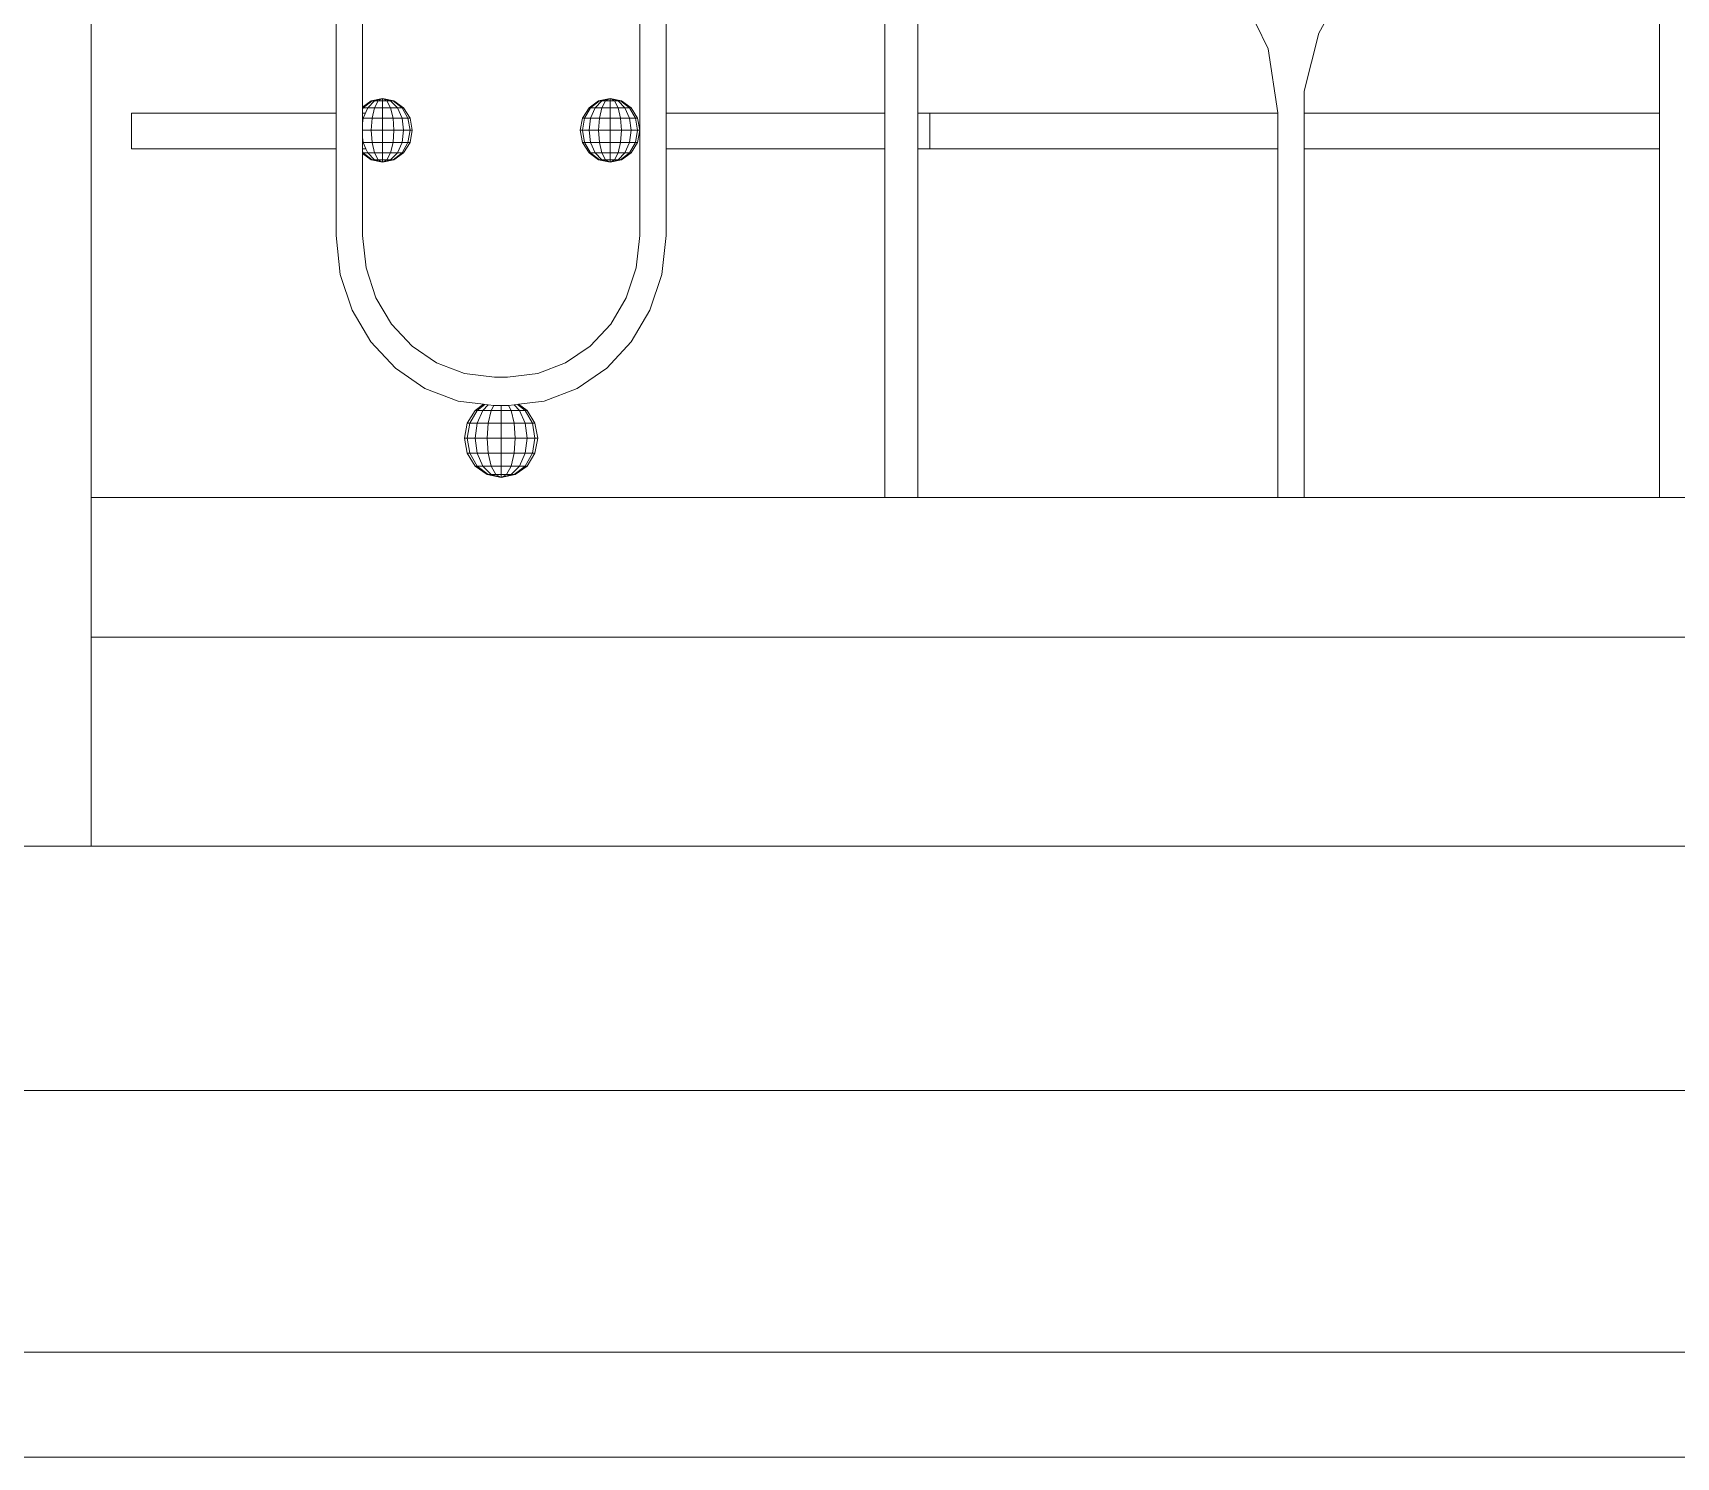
# Model space of a CAD drawing. Header units: millimetres. Extents: x 1832547 to 2001569, y -558009 to -417808.
# Drawn here: x 1950158.2 to 1950629.2, y -523748.7 to -523340.4 of the extents above; entities that cross this region are included whole.
import ezdxf

# ---------------------------------------------------------------- set-up
doc = ezdxf.new("R2010")
doc.units = ezdxf.units.MM
doc.header["$MEASUREMENT"] = 0
doc.linetypes.add('CENTER', pattern=[2, 1.25, -0.25, 0.25, -0.25])
for name, color, linetype, lineweight in [('CA.manh 08', 8, 'CONTINUOUS', 9), ('CA.thay 145', 145, 'CONTINUOUS', 18), ('CA.tim 67', 67, 'CENTER', 9), ('CA_manh 08', 8, 'CONTINUOUS', 9)]:
    doc.layers.add(name, color=color, linetype=linetype, lineweight=lineweight)

msp = doc.modelspace()

# ---------------------------------------------------------------- linework, layer by layer
at = {"layer": 'CA.manh 08'}
for points in [[(1959499.03, -523718.59), (1948689.75, -523718.59)], [(1959469.03, -523748.68), (1948719.75, -523748.7)]]:
    msp.add_lwpolyline(points, dxfattribs=at)
at = {"layer": 'CA.thay 145'}
msp.add_lwpolyline([(1959414.03, -523643.6), (1948754.75, -523643.59)], dxfattribs=at)
at = {"layer": 'CA.tim 67', "ltscale": 500}
msp.add_lwpolyline([(1963746.8, -523643.59), (1949633.52, -523643.59)], dxfattribs=at)
at = {"layer": 'CA_manh 08'}
for p, q in [((1950174.85, -522740.23), (1950174.85, -523473.59)), ((1950245.09, -523363.43), (1950245.09, -522851.16)), ((1950252.66, -522851.77), (1950252.66, -523361.66)), ((1950332.11, -522852.13), (1950332.11, -523368.32)), ((1950339.68, -522851.16), (1950339.68, -523363.43)), ((1950402.4, -523363.43), (1950402.4, -522851.16)), ((1950411.85, -522851.16), (1950411.85, -523363.43)), ((1950624.47, -523363.43), (1950624.47, -522851.16)), ((1950512.21, -523344.98), (1950504.63, -523329.19)), ((1950534.83, -523325.88), (1950526.78, -523340.5)), ((1950526.78, -523340.5), (1950522.62, -523357.12)), ((1950515.06, -523363.29), (1950512.21, -523344.98)), ((1950522.62, -523357.12), (1950522.62, -523363.43)), ((1950252.66, -523361.66), (1950255.16, -523359.87)), ((1950252.66, -523361.85), (1950252.66, -523361.66)), ((1950252.85, -523361.85), (1950252.66, -523361.85)), ((1950252.66, -523362.19), (1950252.85, -523361.85)), ((1950252.66, -523362.19), (1950252.66, -523361.85)), ((1950252.66, -523363.43), (1950252.66, -523362.19)), ((1950252.85, -523361.85), (1950255.41, -523359.87)), ((1950254.16, -523361.85), (1950252.85, -523361.85)), ((1950252.85, -523364.82), (1950254.16, -523361.85)), ((1950254.16, -523361.85), (1950256.11, -523359.87)), ((1950256.11, -523361.85), (1950254.16, -523361.85)), ((1950255.16, -523359.87), (1950258.41, -523359.17)), ((1950255.41, -523359.87), (1950255.16, -523359.87)), ((1950255.41, -523359.87), (1950258.41, -523359.17)), ((1950256.11, -523359.87), (1950255.41, -523359.87)), ((1950255.41, -523364.82), (1950256.11, -523361.85)), ((1950256.11, -523359.87), (1950258.41, -523359.17)), ((1950257.17, -523359.87), (1950256.11, -523359.87)), ((1950256.11, -523361.85), (1950257.17, -523359.87)), ((1950258.41, -523361.85), (1950256.11, -523361.85)), ((1950257.17, -523359.87), (1950258.41, -523359.17)), ((1950258.41, -523359.87), (1950257.17, -523359.87)), ((1950258.41, -523359.17), (1950258.41, -523359.87)), ((1950259.66, -523359.87), (1950258.41, -523359.17)), ((1950261.67, -523359.87), (1950258.41, -523359.17)), ((1950261.42, -523359.87), (1950258.41, -523359.17)), ((1950260.72, -523359.87), (1950258.41, -523359.17)), ((1950258.41, -523359.87), (1950259.66, -523359.87)), ((1950258.41, -523359.87), (1950258.41, -523361.85)), ((1950260.72, -523361.85), (1950258.41, -523361.85)), ((1950258.41, -523361.85), (1950258.41, -523364.82)), ((1950260.72, -523359.87), (1950259.66, -523359.87)), ((1950260.72, -523361.85), (1950259.66, -523359.87)), ((1950261.42, -523359.87), (1950260.72, -523359.87)), ((1950262.67, -523361.85), (1950260.72, -523359.87)), ((1950262.67, -523361.85), (1950260.72, -523361.85)), ((1950261.42, -523364.82), (1950260.72, -523361.85)), ((1950261.67, -523359.87), (1950261.42, -523359.87)), ((1950263.98, -523361.85), (1950261.42, -523359.87)), ((1950264.43, -523361.85), (1950261.67, -523359.87)), ((1950263.98, -523361.85), (1950262.67, -523361.85)), ((1950263.98, -523364.82), (1950262.67, -523361.85)), ((1950263.98, -523361.85), (1950264.43, -523361.85)), ((1950265.68, -523364.82), (1950263.98, -523361.85)), ((1950266.28, -523364.82), (1950264.43, -523361.85)), ((1950315.73, -523364.82), (1950317.58, -523361.85)), ((1950316.33, -523364.82), (1950318.04, -523361.85)), ((1950317.58, -523361.85), (1950320.34, -523359.87)), ((1950318.04, -523361.85), (1950317.58, -523361.85)), ((1950318.04, -523361.85), (1950320.59, -523359.87)), ((1950319.34, -523361.85), (1950318.04, -523361.85)), ((1950318.04, -523364.82), (1950319.34, -523361.85)), ((1950319.34, -523361.85), (1950321.3, -523359.87)), ((1950321.3, -523361.85), (1950319.34, -523361.85)), ((1950320.34, -523359.87), (1950323.6, -523359.17)), ((1950320.59, -523359.87), (1950320.34, -523359.87)), ((1950320.59, -523359.87), (1950323.6, -523359.17)), ((1950321.3, -523359.87), (1950320.59, -523359.87)), ((1950320.59, -523364.82), (1950321.3, -523361.85)), ((1950321.3, -523359.87), (1950323.6, -523359.17)), ((1950322.35, -523359.87), (1950321.3, -523359.87)), ((1950321.3, -523361.85), (1950322.35, -523359.87)), ((1950323.6, -523361.85), (1950321.3, -523361.85)), ((1950322.35, -523359.87), (1950323.6, -523359.17)), ((1950323.6, -523359.87), (1950322.35, -523359.87)), ((1950323.6, -523359.17), (1950323.6, -523359.87)), ((1950324.85, -523359.87), (1950323.6, -523359.17)), ((1950326.86, -523359.87), (1950323.6, -523359.17)), ((1950326.61, -523359.87), (1950323.6, -523359.17)), ((1950325.9, -523359.87), (1950323.6, -523359.17)), ((1950323.6, -523359.87), (1950324.85, -523359.87)), ((1950323.6, -523359.87), (1950323.6, -523361.85)), ((1950325.9, -523361.85), (1950323.6, -523361.85)), ((1950323.6, -523361.85), (1950323.6, -523364.82)), ((1950325.9, -523359.87), (1950324.85, -523359.87)), ((1950325.9, -523361.85), (1950324.85, -523359.87)), ((1950326.61, -523359.87), (1950325.9, -523359.87)), ((1950327.86, -523361.85), (1950325.9, -523359.87)), ((1950327.86, -523361.85), (1950325.9, -523361.85)), ((1950326.61, -523364.82), (1950325.9, -523361.85)), ((1950326.86, -523359.87), (1950326.61, -523359.87)), ((1950329.16, -523361.85), (1950326.61, -523359.87)), ((1950329.62, -523361.85), (1950326.86, -523359.87)), ((1950329.16, -523361.85), (1950327.86, -523361.85)), ((1950329.16, -523364.82), (1950327.86, -523361.85)), ((1950329.16, -523361.85), (1950329.62, -523361.85)), ((1950330.87, -523364.82), (1950329.16, -523361.85)), ((1950331.46, -523364.82), (1950329.62, -523361.85)), ((1950186.48, -523373.59), (1950186.48, -523363.43)), ((1950186.48, -523363.43), (1950245.09, -523363.43)), ((1950245.09, -523363.43), (1950245.09, -523373.59)), ((1950252.66, -523363.43), (1950253.34, -523363.43)), ((1950252.66, -523364.82), (1950252.66, -523363.43)), ((1950252.85, -523364.82), (1950252.66, -523364.82)), ((1950252.66, -523366.29), (1950252.85, -523364.82)), ((1950252.66, -523366.29), (1950252.66, -523364.82)), ((1950252.66, -523368.32), (1950252.66, -523366.29)), ((1950255.41, -523364.82), (1950252.85, -523364.82)), ((1950255.16, -523368.32), (1950255.41, -523364.82)), ((1950258.41, -523364.82), (1950255.41, -523364.82)), ((1950261.42, -523364.82), (1950258.41, -523364.82)), ((1950258.41, -523364.82), (1950258.41, -523368.32)), ((1950263.98, -523364.82), (1950261.42, -523364.82)), ((1950261.67, -523368.32), (1950261.42, -523364.82)), ((1950265.68, -523364.82), (1950263.98, -523364.82)), ((1950264.43, -523368.32), (1950263.98, -523364.82)), ((1950266.28, -523364.82), (1950265.68, -523364.82)), ((1950266.28, -523368.32), (1950265.68, -523364.82)), ((1950266.93, -523368.32), (1950266.28, -523364.82)), ((1950315.09, -523368.32), (1950315.73, -523364.82)), ((1950316.33, -523364.82), (1950315.73, -523364.82)), ((1950315.73, -523368.32), (1950316.33, -523364.82)), ((1950318.04, -523364.82), (1950316.33, -523364.82)), ((1950317.58, -523368.32), (1950318.04, -523364.82)), ((1950320.59, -523364.82), (1950318.04, -523364.82)), ((1950320.34, -523368.32), (1950320.59, -523364.82)), ((1950323.6, -523364.82), (1950320.59, -523364.82)), ((1950326.61, -523364.82), (1950323.6, -523364.82)), ((1950323.6, -523364.82), (1950323.6, -523368.32)), ((1950329.16, -523364.82), (1950326.61, -523364.82)), ((1950326.86, -523368.32), (1950326.61, -523364.82)), ((1950330.87, -523364.82), (1950329.16, -523364.82)), ((1950329.62, -523368.32), (1950329.16, -523364.82)), ((1950331.46, -523364.82), (1950330.87, -523364.82)), ((1950331.46, -523368.32), (1950330.87, -523364.82)), ((1950332.11, -523368.32), (1950331.46, -523364.82)), ((1950339.68, -523363.43), (1950402.4, -523363.43)), ((1950339.68, -523373.59), (1950339.68, -523363.43)), ((1950402.4, -523363.43), (1950402.4, -523373.59)), ((1950411.85, -523363.43), (1950415.28, -523363.43)), ((1950411.85, -523373.59), (1950411.85, -523363.43)), ((1950415.28, -523363.43), (1950415.28, -523373.59)), ((1950415.28, -523363.43), (1950515.06, -523363.43)), ((1950515.06, -523363.43), (1950515.06, -523363.29)), ((1950515.06, -523373.59), (1950515.06, -523363.43)), ((1950522.62, -523363.43), (1950624.47, -523363.43)), ((1950522.62, -523363.43), (1950522.62, -523373.59)), ((1950624.47, -523373.59), (1950624.47, -523363.43)), ((1950255.16, -523368.32), (1950252.66, -523368.32)), ((1950252.66, -523370.35), (1950252.66, -523368.32)), ((1950252.85, -523371.82), (1950252.66, -523370.35)), ((1950252.66, -523371.82), (1950252.66, -523370.35)), ((1950252.85, -523371.82), (1950252.66, -523371.82)), ((1950252.66, -523373.59), (1950252.66, -523371.82)), ((1950255.41, -523371.82), (1950252.85, -523371.82)), ((1950253.61, -523373.59), (1950252.85, -523371.82)), ((1950258.41, -523368.32), (1950255.16, -523368.32)), ((1950255.41, -523371.82), (1950255.16, -523368.32)), ((1950258.41, -523371.82), (1950255.41, -523371.82)), ((1950256.11, -523374.78), (1950255.41, -523371.82)), ((1950261.67, -523368.32), (1950258.41, -523368.32)), ((1950258.41, -523368.32), (1950258.41, -523371.82)), ((1950261.42, -523371.82), (1950258.41, -523371.82)), ((1950258.41, -523371.82), (1950258.41, -523374.78)), ((1950260.72, -523374.78), (1950261.42, -523371.82)), ((1950261.42, -523371.82), (1950261.67, -523368.32)), ((1950263.98, -523371.82), (1950261.42, -523371.82)), ((1950264.43, -523368.32), (1950261.67, -523368.32)), ((1950262.67, -523374.78), (1950263.98, -523371.82)), ((1950263.98, -523371.82), (1950264.43, -523368.32)), ((1950265.68, -523371.82), (1950263.98, -523371.82)), ((1950263.98, -523374.78), (1950265.68, -523371.82)), ((1950266.28, -523368.32), (1950264.43, -523368.32)), ((1950264.43, -523374.78), (1950266.28, -523371.82)), ((1950265.68, -523371.82), (1950266.28, -523368.32)), ((1950266.28, -523371.82), (1950265.68, -523371.82)), ((1950266.93, -523368.32), (1950266.28, -523368.32)), ((1950266.28, -523371.82), (1950266.93, -523368.32)), ((1950315.73, -523368.32), (1950315.09, -523368.32)), ((1950315.73, -523371.82), (1950315.09, -523368.32)), ((1950317.58, -523368.32), (1950315.73, -523368.32)), ((1950316.33, -523371.82), (1950315.73, -523368.32)), ((1950316.33, -523371.82), (1950315.73, -523371.82)), ((1950317.58, -523374.78), (1950315.73, -523371.82)), ((1950318.04, -523371.82), (1950316.33, -523371.82)), ((1950318.04, -523374.78), (1950316.33, -523371.82)), ((1950320.34, -523368.32), (1950317.58, -523368.32)), ((1950318.04, -523371.82), (1950317.58, -523368.32)), ((1950320.59, -523371.82), (1950318.04, -523371.82)), ((1950319.34, -523374.78), (1950318.04, -523371.82)), ((1950323.6, -523368.32), (1950320.34, -523368.32)), ((1950320.59, -523371.82), (1950320.34, -523368.32)), ((1950323.6, -523371.82), (1950320.59, -523371.82)), ((1950321.3, -523374.78), (1950320.59, -523371.82)), ((1950326.86, -523368.32), (1950323.6, -523368.32)), ((1950323.6, -523368.32), (1950323.6, -523371.82)), ((1950326.61, -523371.82), (1950323.6, -523371.82)), ((1950323.6, -523371.82), (1950323.6, -523374.78)), ((1950325.9, -523374.78), (1950326.61, -523371.82)), ((1950326.61, -523371.82), (1950326.86, -523368.32)), ((1950329.16, -523371.82), (1950326.61, -523371.82)), ((1950329.62, -523368.32), (1950326.86, -523368.32)), ((1950327.86, -523374.78), (1950329.16, -523371.82)), ((1950329.16, -523371.82), (1950329.62, -523368.32)), ((1950330.87, -523371.82), (1950329.16, -523371.82)), ((1950329.16, -523374.78), (1950330.87, -523371.82)), ((1950331.46, -523368.32), (1950329.62, -523368.32)), ((1950329.62, -523374.78), (1950331.46, -523371.82)), ((1950330.87, -523371.82), (1950331.46, -523368.32)), ((1950331.46, -523371.82), (1950330.87, -523371.82)), ((1950332.11, -523368.32), (1950331.46, -523368.32)), ((1950331.46, -523371.82), (1950332.11, -523368.32)), ((1950332.11, -523368.32), (1950332.11, -523398.46)), ((1950245.09, -523373.59), (1950186.48, -523373.59)), ((1950245.09, -523398.49), (1950245.09, -523373.59)), ((1950253.61, -523373.59), (1950252.66, -523373.59)), ((1950252.66, -523374.45), (1950252.66, -523373.59)), ((1950252.85, -523374.78), (1950252.66, -523374.45)), ((1950252.66, -523374.78), (1950252.66, -523374.45)), ((1950252.85, -523374.78), (1950252.66, -523374.78)), ((1950252.66, -523374.97), (1950252.66, -523374.78)), ((1950252.66, -523374.97), (1950252.66, -523398.46)), ((1950255.16, -523376.77), (1950252.66, -523374.97)), ((1950254.16, -523374.78), (1950252.85, -523374.78)), ((1950255.41, -523376.77), (1950252.85, -523374.78)), ((1950254.16, -523374.78), (1950253.61, -523373.59)), ((1950256.11, -523374.78), (1950254.16, -523374.78)), ((1950256.11, -523376.77), (1950254.16, -523374.78)), ((1950255.41, -523376.77), (1950255.16, -523376.77)), ((1950258.41, -523377.46), (1950255.16, -523376.77)), ((1950256.11, -523376.77), (1950255.41, -523376.77)), ((1950258.41, -523377.46), (1950255.41, -523376.77)), ((1950258.41, -523374.78), (1950256.11, -523374.78)), ((1950257.17, -523376.77), (1950256.11, -523374.78)), ((1950257.17, -523376.77), (1950256.11, -523376.77)), ((1950258.41, -523377.46), (1950256.11, -523376.77)), ((1950258.41, -523376.77), (1950257.17, -523376.77)), ((1950258.41, -523377.46), (1950257.17, -523376.77)), ((1950260.72, -523374.78), (1950258.41, -523374.78)), ((1950258.41, -523374.78), (1950258.41, -523376.77)), ((1950259.66, -523376.77), (1950258.41, -523376.77)), ((1950258.41, -523376.77), (1950258.41, -523377.46)), ((1950258.41, -523377.46), (1950261.67, -523376.77)), ((1950258.41, -523377.46), (1950261.42, -523376.77)), ((1950258.41, -523377.46), (1950260.72, -523376.77)), ((1950258.41, -523377.46), (1950259.66, -523376.77)), ((1950259.66, -523376.77), (1950260.72, -523374.78)), ((1950260.72, -523376.77), (1950259.66, -523376.77)), ((1950262.67, -523374.78), (1950260.72, -523374.78)), ((1950260.72, -523376.77), (1950262.67, -523374.78)), ((1950261.42, -523376.77), (1950260.72, -523376.77)), ((1950261.42, -523376.77), (1950263.98, -523374.78)), ((1950261.42, -523376.77), (1950261.67, -523376.77)), ((1950261.67, -523376.77), (1950264.43, -523374.78)), ((1950263.98, -523374.78), (1950262.67, -523374.78)), ((1950264.43, -523374.78), (1950263.98, -523374.78)), ((1950318.04, -523374.78), (1950317.58, -523374.78)), ((1950320.34, -523376.77), (1950317.58, -523374.78)), ((1950319.34, -523374.78), (1950318.04, -523374.78)), ((1950320.59, -523376.77), (1950318.04, -523374.78)), ((1950321.3, -523374.78), (1950319.34, -523374.78)), ((1950321.3, -523376.77), (1950319.34, -523374.78)), ((1950320.59, -523376.77), (1950320.34, -523376.77)), ((1950323.6, -523377.46), (1950320.34, -523376.77)), ((1950321.3, -523376.77), (1950320.59, -523376.77)), ((1950323.6, -523377.46), (1950320.59, -523376.77)), ((1950323.6, -523374.78), (1950321.3, -523374.78)), ((1950322.35, -523376.77), (1950321.3, -523374.78)), ((1950322.35, -523376.77), (1950321.3, -523376.77)), ((1950323.6, -523377.46), (1950321.3, -523376.77)), ((1950323.6, -523376.77), (1950322.35, -523376.77)), ((1950323.6, -523377.46), (1950322.35, -523376.77)), ((1950325.9, -523374.78), (1950323.6, -523374.78)), ((1950323.6, -523374.78), (1950323.6, -523376.77)), ((1950324.85, -523376.77), (1950323.6, -523376.77)), ((1950323.6, -523376.77), (1950323.6, -523377.46)), ((1950323.6, -523377.46), (1950326.86, -523376.77)), ((1950323.6, -523377.46), (1950326.61, -523376.77)), ((1950323.6, -523377.46), (1950325.9, -523376.77)), ((1950323.6, -523377.46), (1950324.85, -523376.77)), ((1950324.85, -523376.77), (1950325.9, -523374.78)), ((1950325.9, -523376.77), (1950324.85, -523376.77)), ((1950327.86, -523374.78), (1950325.9, -523374.78)), ((1950325.9, -523376.77), (1950327.86, -523374.78)), ((1950326.61, -523376.77), (1950325.9, -523376.77)), ((1950326.61, -523376.77), (1950329.16, -523374.78)), ((1950326.61, -523376.77), (1950326.86, -523376.77)), ((1950326.86, -523376.77), (1950329.62, -523374.78)), ((1950329.16, -523374.78), (1950327.86, -523374.78)), ((1950329.62, -523374.78), (1950329.16, -523374.78)), ((1950402.4, -523373.59), (1950339.68, -523373.59)), ((1950339.68, -523373.59), (1950339.68, -523398.49)), ((1950402.4, -523473.59), (1950402.4, -523373.59)), ((1950415.28, -523373.59), (1950411.85, -523373.59)), ((1950411.85, -523373.59), (1950411.85, -523473.59)), ((1950515.06, -523373.59), (1950415.28, -523373.59)), ((1950515.06, -523473.59), (1950515.06, -523373.59)), ((1950624.47, -523373.59), (1950522.62, -523373.59)), ((1950522.62, -523473.59), (1950522.62, -523373.59)), ((1950624.47, -523473.59), (1950624.47, -523373.59)), ((1950245.09, -523398.49), (1950246.29, -523409.67)), ((1950253.66, -523407.78), (1950252.66, -523398.46)), ((1950332.11, -523398.46), (1950331.11, -523407.78)), ((1950338.48, -523409.67), (1950339.68, -523398.49)), ((1950246.29, -523409.67), (1950249.71, -523419.93)), ((1950256.51, -523416.34), (1950253.66, -523407.78)), ((1950331.11, -523407.78), (1950328.26, -523416.34)), ((1950335.06, -523419.93), (1950338.48, -523409.67)), ((1950260.99, -523423.89), (1950256.51, -523416.34)), ((1950328.26, -523416.34), (1950323.79, -523423.89)), ((1950249.71, -523419.93), (1950255.08, -523428.99)), ((1950266.85, -523430.19), (1950260.99, -523423.89)), ((1950323.79, -523423.89), (1950317.92, -523430.19)), ((1950329.7, -523428.99), (1950335.06, -523419.93)), ((1950255.08, -523428.99), (1950262.11, -523436.54)), ((1950322.66, -523436.54), (1950329.7, -523428.99)), ((1950273.88, -523435), (1950266.85, -523430.19)), ((1950317.92, -523430.19), (1950310.89, -523435)), ((1950262.11, -523436.54), (1950270.54, -523442.3)), ((1950281.85, -523438.06), (1950273.88, -523435)), ((1950290.53, -523439.13), (1950281.85, -523438.06)), ((1950302.92, -523438.06), (1950294.25, -523439.13)), ((1950310.89, -523435), (1950302.92, -523438.06)), ((1950314.23, -523442.3), (1950322.66, -523436.54)), ((1950270.54, -523442.3), (1950280.09, -523445.97)), ((1950294.25, -523439.13), (1950290.53, -523439.13)), ((1950304.68, -523445.97), (1950314.23, -523442.3)), ((1950287.35, -523446.87), (1950280.09, -523445.97)), ((1950284.95, -523448.6), (1950287.35, -523446.87)), ((1950285.51, -523448.6), (1950287.68, -523446.91)), ((1950287.12, -523448.6), (1950288.66, -523447.03)), ((1950287.35, -523446.87), (1950287.68, -523446.91)), ((1950287.68, -523446.91), (1950288.66, -523447.03)), ((1950288.66, -523447.03), (1950290.26, -523447.23)), ((1950289.54, -523448.6), (1950290.26, -523447.23)), ((1950290.26, -523447.23), (1950290.49, -523447.26)), ((1950290.49, -523447.26), (1950292.38, -523447.26)), ((1950292.38, -523447.26), (1950292.38, -523448.6)), ((1950292.38, -523447.26), (1950294.28, -523447.26)), ((1950294.28, -523447.26), (1950294.5, -523447.23)), ((1950294.5, -523447.23), (1950296.1, -523447.04)), ((1950295.23, -523448.6), (1950294.5, -523447.23)), ((1950296.1, -523447.04), (1950297.08, -523446.91)), ((1950297.64, -523448.6), (1950296.1, -523447.04)), ((1950297.08, -523446.91), (1950297.41, -523446.87)), ((1950299.25, -523448.6), (1950297.08, -523446.91)), ((1950304.68, -523445.97), (1950297.41, -523446.87)), ((1950299.82, -523448.6), (1950297.41, -523446.87)), ((1950281.87, -523456.58), (1950282.67, -523452.26)), ((1950282.67, -523452.26), (1950284.95, -523448.6)), ((1950283.41, -523452.26), (1950282.67, -523452.26)), ((1950282.67, -523456.58), (1950283.41, -523452.26)), ((1950283.41, -523452.26), (1950285.51, -523448.6)), ((1950285.51, -523452.26), (1950283.41, -523452.26)), ((1950285.51, -523448.6), (1950284.95, -523448.6)), ((1950284.95, -523456.58), (1950285.51, -523452.26)), ((1950287.12, -523448.6), (1950285.51, -523448.6)), ((1950285.51, -523452.26), (1950287.12, -523448.6)), ((1950288.66, -523452.26), (1950285.51, -523452.26)), ((1950289.54, -523448.6), (1950287.12, -523448.6)), ((1950288.36, -523456.58), (1950288.66, -523452.26)), ((1950288.66, -523452.26), (1950289.54, -523448.6)), ((1950292.38, -523452.26), (1950288.66, -523452.26)), ((1950292.38, -523448.6), (1950289.54, -523448.6)), ((1950295.23, -523448.6), (1950292.38, -523448.6)), ((1950292.38, -523448.6), (1950292.38, -523452.26)), ((1950296.1, -523452.26), (1950292.38, -523452.26)), ((1950292.38, -523452.26), (1950292.38, -523456.58)), ((1950297.64, -523448.6), (1950295.23, -523448.6)), ((1950296.1, -523452.26), (1950295.23, -523448.6)), ((1950299.25, -523452.26), (1950296.1, -523452.26)), ((1950296.41, -523456.58), (1950296.1, -523452.26)), ((1950299.25, -523448.6), (1950297.64, -523448.6)), ((1950299.25, -523452.26), (1950297.64, -523448.6)), ((1950299.82, -523448.6), (1950299.25, -523448.6)), ((1950301.36, -523452.26), (1950299.25, -523448.6)), ((1950301.36, -523452.26), (1950299.25, -523452.26)), ((1950299.82, -523456.58), (1950299.25, -523452.26)), ((1950302.1, -523452.26), (1950299.82, -523448.6)), ((1950302.1, -523452.26), (1950301.36, -523452.26)), ((1950302.1, -523456.58), (1950301.36, -523452.26)), ((1950302.9, -523456.58), (1950302.1, -523452.26)), ((1950282.67, -523456.58), (1950281.87, -523456.58)), ((1950282.67, -523460.91), (1950281.87, -523456.58)), ((1950284.95, -523456.58), (1950282.67, -523456.58)), ((1950283.41, -523460.91), (1950282.67, -523456.58)), ((1950288.36, -523456.58), (1950284.95, -523456.58)), ((1950285.51, -523460.91), (1950284.95, -523456.58)), ((1950292.38, -523456.58), (1950288.36, -523456.58)), ((1950288.66, -523460.91), (1950288.36, -523456.58)), ((1950296.41, -523456.58), (1950292.38, -523456.58)), ((1950292.38, -523456.58), (1950292.38, -523460.91)), ((1950296.1, -523460.91), (1950296.41, -523456.58)), ((1950299.82, -523456.58), (1950296.41, -523456.58)), ((1950299.25, -523460.91), (1950299.82, -523456.58)), ((1950302.1, -523456.58), (1950299.82, -523456.58)), ((1950301.36, -523460.91), (1950302.1, -523456.58)), ((1950302.9, -523456.58), (1950302.1, -523456.58)), ((1950302.1, -523460.91), (1950302.9, -523456.58)), ((1950283.41, -523460.91), (1950282.67, -523460.91)), ((1950284.95, -523464.57), (1950282.67, -523460.91)), ((1950285.51, -523460.91), (1950283.41, -523460.91)), ((1950285.51, -523464.57), (1950283.41, -523460.91)), ((1950288.66, -523460.91), (1950285.51, -523460.91)), ((1950287.12, -523464.57), (1950285.51, -523460.91)), ((1950292.38, -523460.91), (1950288.66, -523460.91)), ((1950289.54, -523464.57), (1950288.66, -523460.91)), ((1950296.1, -523460.91), (1950292.38, -523460.91)), ((1950292.38, -523460.91), (1950292.38, -523464.57)), ((1950295.23, -523464.57), (1950296.1, -523460.91)), ((1950299.25, -523460.91), (1950296.1, -523460.91)), ((1950297.64, -523464.57), (1950299.25, -523460.91)), ((1950301.36, -523460.91), (1950299.25, -523460.91)), ((1950299.25, -523464.57), (1950301.36, -523460.91)), ((1950299.82, -523464.57), (1950302.1, -523460.91)), ((1950302.1, -523460.91), (1950301.36, -523460.91)), ((1950285.51, -523464.57), (1950284.95, -523464.57)), ((1950288.36, -523467.02), (1950284.95, -523464.57)), ((1950287.12, -523464.57), (1950285.51, -523464.57)), ((1950288.66, -523467.02), (1950285.51, -523464.57)), ((1950289.54, -523464.57), (1950287.12, -523464.57)), ((1950289.54, -523467.02), (1950287.12, -523464.57)), ((1950292.38, -523464.57), (1950289.54, -523464.57)), ((1950290.84, -523467.02), (1950289.54, -523464.57)), ((1950295.23, -523464.57), (1950292.38, -523464.57)), ((1950292.38, -523464.57), (1950292.38, -523467.02)), ((1950293.92, -523467.02), (1950295.23, -523464.57)), ((1950297.64, -523464.57), (1950295.23, -523464.57)), ((1950295.23, -523467.02), (1950297.64, -523464.57)), ((1950296.1, -523467.02), (1950299.25, -523464.57)), ((1950296.41, -523467.02), (1950299.82, -523464.57)), ((1950299.25, -523464.57), (1950297.64, -523464.57)), ((1950299.82, -523464.57), (1950299.25, -523464.57)), ((1950288.66, -523467.02), (1950288.36, -523467.02)), ((1950292.38, -523467.88), (1950288.36, -523467.02)), ((1950289.54, -523467.02), (1950288.66, -523467.02)), ((1950292.38, -523467.88), (1950288.66, -523467.02)), ((1950290.84, -523467.02), (1950289.54, -523467.02)), ((1950292.38, -523467.88), (1950289.54, -523467.02)), ((1950292.38, -523467.02), (1950290.84, -523467.02)), ((1950292.38, -523467.88), (1950290.84, -523467.02)), ((1950293.92, -523467.02), (1950292.38, -523467.02)), ((1950292.38, -523467.02), (1950292.38, -523467.88)), ((1950292.38, -523467.88), (1950296.41, -523467.02)), ((1950292.38, -523467.88), (1950296.1, -523467.02)), ((1950292.38, -523467.88), (1950295.23, -523467.02)), ((1950292.38, -523467.88), (1950293.92, -523467.02)), ((1950295.23, -523467.02), (1950293.92, -523467.02)), ((1950296.1, -523467.02), (1950295.23, -523467.02)), ((1950296.1, -523467.02), (1950296.41, -523467.02)), ((1950174.85, -523513.59), (1950174.85, -523473.59)), ((1950174.85, -523473.59), (1950402.4, -523473.59)), ((1950402.4, -523473.59), (1950411.85, -523473.59)), ((1950411.85, -523473.59), (1950515.06, -523473.59)), ((1950515.06, -523473.59), (1950522.62, -523473.59)), ((1950522.62, -523473.59), (1950624.47, -523473.59)), ((1950624.47, -523473.59), (1950633.93, -523473.59)), ((1950174.85, -523513.59), (1950174.85, -523573.59)), ((1950849.1, -523513.59), (1950174.85, -523513.59)), ((1950146.92, -523573.59), (1950174.85, -523573.59)), ((1950174.85, -523573.59), (1950849.1, -523573.59)), ((1954524.65, -523643.59), (1949274.75, -523643.59))]:
    msp.add_line(p, q, dxfattribs=at)

doc.saveas('drawing.dxf')
